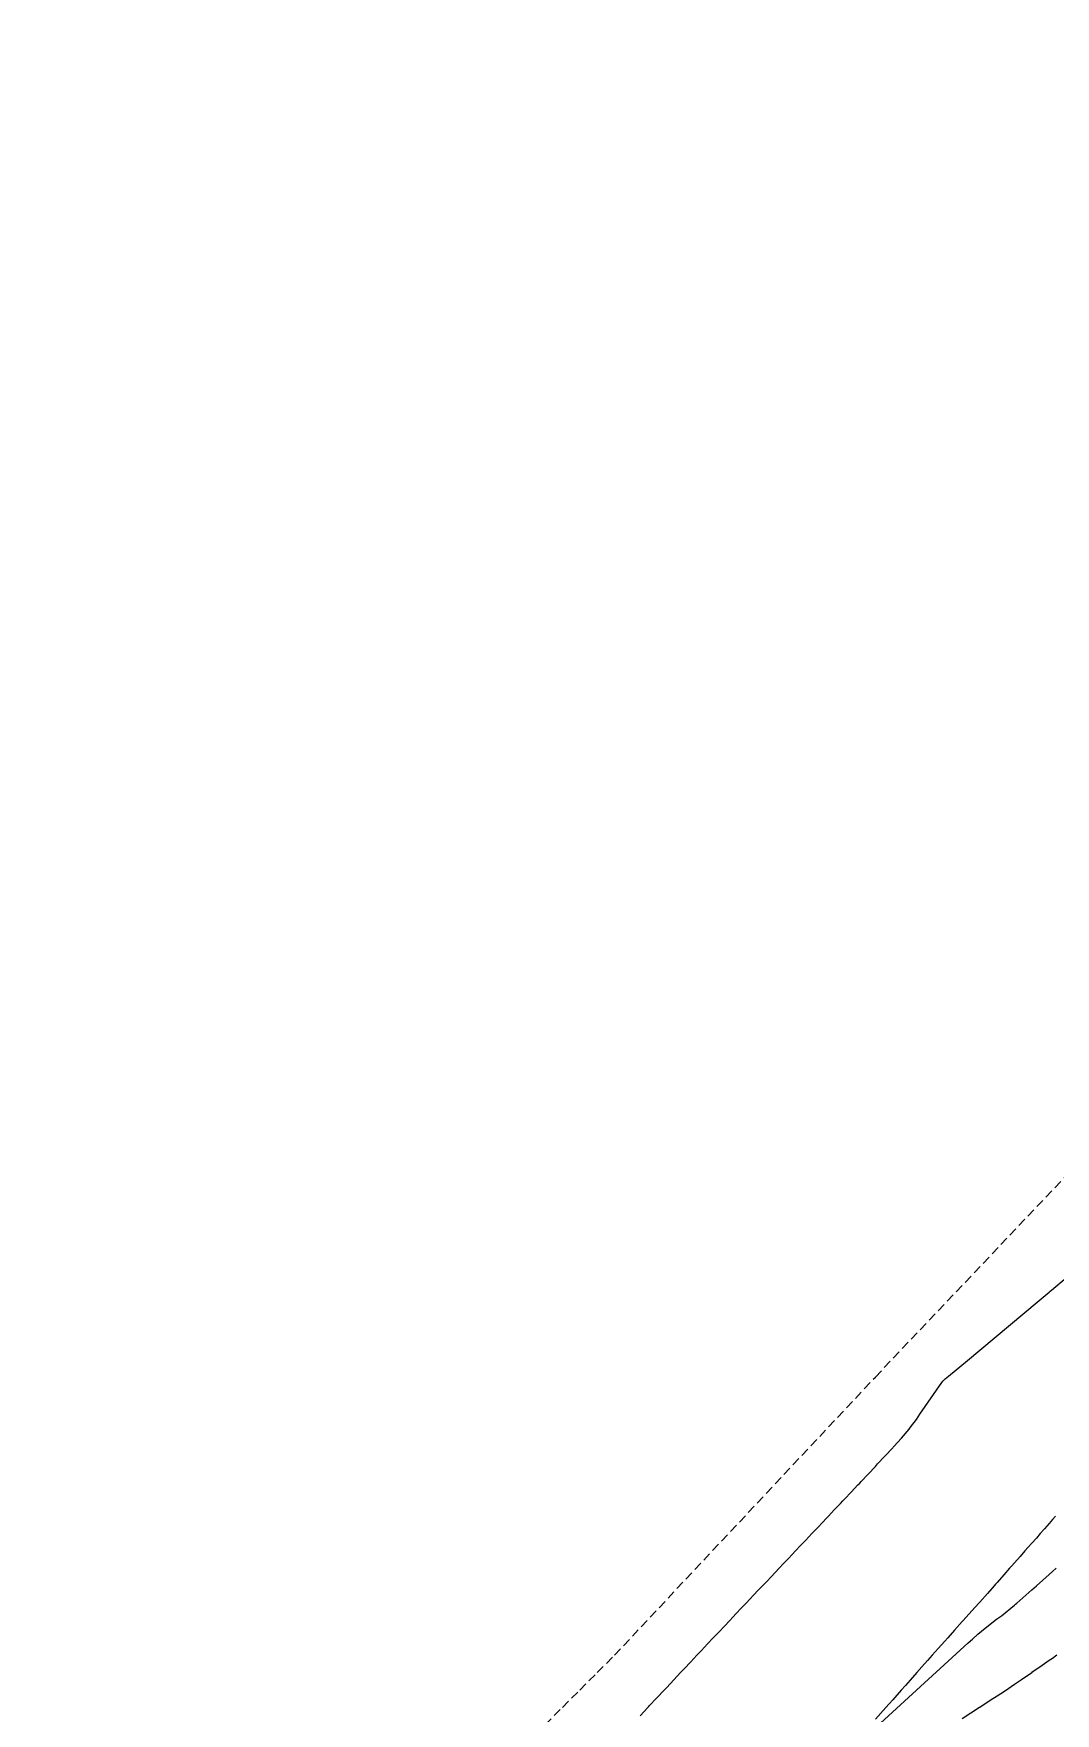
# Model space of a CAD drawing. Extents: x 6012137 to 6013842, y 2108997 to 2110704.
# Drawn here: x 6013175.3 to 6013234, y 2110126.3 to 2110222.9 of the extents above; entities that cross this region are included whole.
import ezdxf

# ---------------------------------------------------------------- set-up
doc = ezdxf.new("R2010")
doc.units = 0
doc.linetypes.add('HIDDENX2', pattern=[0.75, 0.5, -0.25])
doc.layers.get('0').update_dxf_attribs({"linetype": 'CONTINUOUS'})

msp = doc.modelspace()

# ---------------------------------------------------------------- linework, layer by layer
at = {"color": 6, "linetype": 'CONTINUOUS', "flags": 128}
for points in [[(6013210.158, 2110126.129), (6013210.599, 2110126.606), (6013210.639, 2110126.648), (6013210.681, 2110126.693), (6013211.123, 2110127.164), (6013211.536, 2110127.606), (6013211.606, 2110127.68), (6013211.681, 2110127.76), (6013212.091, 2110128.196), (6013212.476, 2110128.606), (6013212.575, 2110128.711), (6013212.681, 2110128.823), (6013213.061, 2110129.226), (6013213.418, 2110129.606), (6013213.546, 2110129.741), (6013213.681, 2110129.884), (6013214.031, 2110130.255), (6013214.361, 2110130.606), (6013214.517, 2110130.77), (6013214.681, 2110130.943), (6013215.003, 2110131.284), (6013215.305, 2110131.606), (6013215.488, 2110131.798), (6013215.681, 2110132.002), (6013215.974, 2110132.312), (6013216.251, 2110132.606), (6013216.46, 2110132.826), (6013216.681, 2110133.06), (6013216.946, 2110133.34), (6013217.196, 2110133.606), (6013217.432, 2110133.854), (6013217.681, 2110134.117), (6013217.919, 2110134.368), (6013218.143, 2110134.606), (6013218.405, 2110134.882), (6013218.681, 2110135.173), (6013218.891, 2110135.395), (6013219.089, 2110135.606), (6013219.377, 2110135.91), (6013219.681, 2110136.229), (6013219.864, 2110136.423), (6013220.036, 2110136.606), (6013220.349, 2110136.938), (6013220.681, 2110137.285), (6013220.836, 2110137.45), (6013220.983, 2110137.606), (6013221.321, 2110137.965), (6013221.681, 2110138.342), (6013221.809, 2110138.478), (6013221.928, 2110138.606), (6013222.294, 2110138.993), (6013222.681, 2110139.401), (6013222.78, 2110139.507), (6013222.872, 2110139.606), (6013223.265, 2110140.021), (6013223.681, 2110140.464), (6013223.749, 2110140.537), (6013223.812, 2110140.606), (6013224.235, 2110141.052), (6013224.681, 2110141.54), (6013224.712, 2110141.575), (6013224.739, 2110141.606), (6013225.192, 2110142.094), (6013225.617, 2110142.606), (6013225.706, 2110142.724), (6013226.041, 2110143.169), (6013226.248, 2110143.471), (6013227.505, 2110145.295), (6013227.554, 2110145.363), (6013227.564, 2110145.376), (6013227.581, 2110145.392), (6013227.623, 2110145.428), (6013227.7, 2110145.493), (6013227.888, 2110145.649), (6013228.976, 2110146.559), (6013232.982, 2110149.907), (6013233.681, 2110150.491), (6013233.743, 2110150.543), (6013233.818, 2110150.606), (6013234.681, 2110151.327)], [(6013234.049, 2110137.606), (6013233.876, 2110137.41), (6013233.681, 2110137.19), (6013233.407, 2110136.879), (6013233.167, 2110136.606), (6013232.939, 2110136.348), (6013232.681, 2110136.056), (6013232.47, 2110135.817), (6013232.284, 2110135.606), (6013232.002, 2110135.285), (6013231.681, 2110134.923), (6013231.533, 2110134.754), (6013231.403, 2110134.606), (6013231.065, 2110134.222), (6013230.681, 2110133.788), (6013230.596, 2110133.691), (6013230.52, 2110133.606), (6013230.126, 2110133.16), (6013229.681, 2110132.658), (6013229.634, 2110132.606), (6013229.227, 2110132.153), (6013228.737, 2110131.606), (6013228.681, 2110131.542), (6013228.239, 2110131.048), (6013227.843, 2110130.606), (6013227.681, 2110130.423), (6013227.295, 2110129.991), (6013226.951, 2110129.606), (6013226.681, 2110129.301), (6013226.353, 2110128.934), (6013226.061, 2110128.606), (6013225.681, 2110128.178), (6013225.411, 2110127.875), (6013225.171, 2110127.606), (6013224.681, 2110127.052), (6013224.471, 2110126.816), (6013224.284, 2110126.606), (6013223.681, 2110125.924)], [(6013221.698, 2110123.62), (6013229.013, 2110130.314), (6013229.265, 2110130.535), (6013229.583, 2110130.813), (6013230.005, 2110131.173), (6013230.653, 2110131.674), (6013230.933, 2110131.883), (6013231.681, 2110132.496), (6013231.742, 2110132.544), (6013231.824, 2110132.606), (6013232.681, 2110133.372), (6013232.804, 2110133.483), (6013232.951, 2110133.606), (6013233.681, 2110134.256), (6013233.865, 2110134.422), (6013234.07, 2110134.606)], [(6013234.122, 2110129.606), (6013233.862, 2110129.424), (6013233.681, 2110129.3), (6013233.274, 2110129.013), (6013232.683, 2110128.606), (6013232.682, 2110128.605), (6013232.681, 2110128.604), (6013232.09, 2110128.197), (6013231.681, 2110127.923), (6013231.493, 2110127.793), (6013231.213, 2110127.606), (6013230.893, 2110127.393), (6013230.681, 2110127.256), (6013230.289, 2110126.997), (6013229.681, 2110126.609), (6013229.676, 2110126.606), (6013228.681, 2110125.945)]]:
    msp.add_lwpolyline(points, dxfattribs=at)
at = {"color": 2, "linetype": 'HIDDENX2'}
msp.add_polyline3d([(6013170.617, 2110091.718, 7.748), (6013203.681, 2110124.606, 7.907), (6013204.681, 2110125.606, 7.909), (6013205.681, 2110126.606, 7.91), (6013206.681, 2110127.606, 7.912), (6013207.681, 2110128.606, 7.913), (6013208.681, 2110129.606, 7.914), (6013223.681, 2110145.606, 7.925), (6013239.661, 2110162.459, 7.94), (6013242.109, 2110164.957, 8.022), (6013260.207, 2110182.354, 8.086), (6013272.089, 2110193.626, 8.086), (6013285.681, 2110205.606, 8.139), (6013293.681, 2110212.606, 8.167), (6013302.681, 2110220.606, 8.205), (6013311.681, 2110228.606, 8.242)], dxfattribs=at)

doc.saveas('drawing.dxf')
